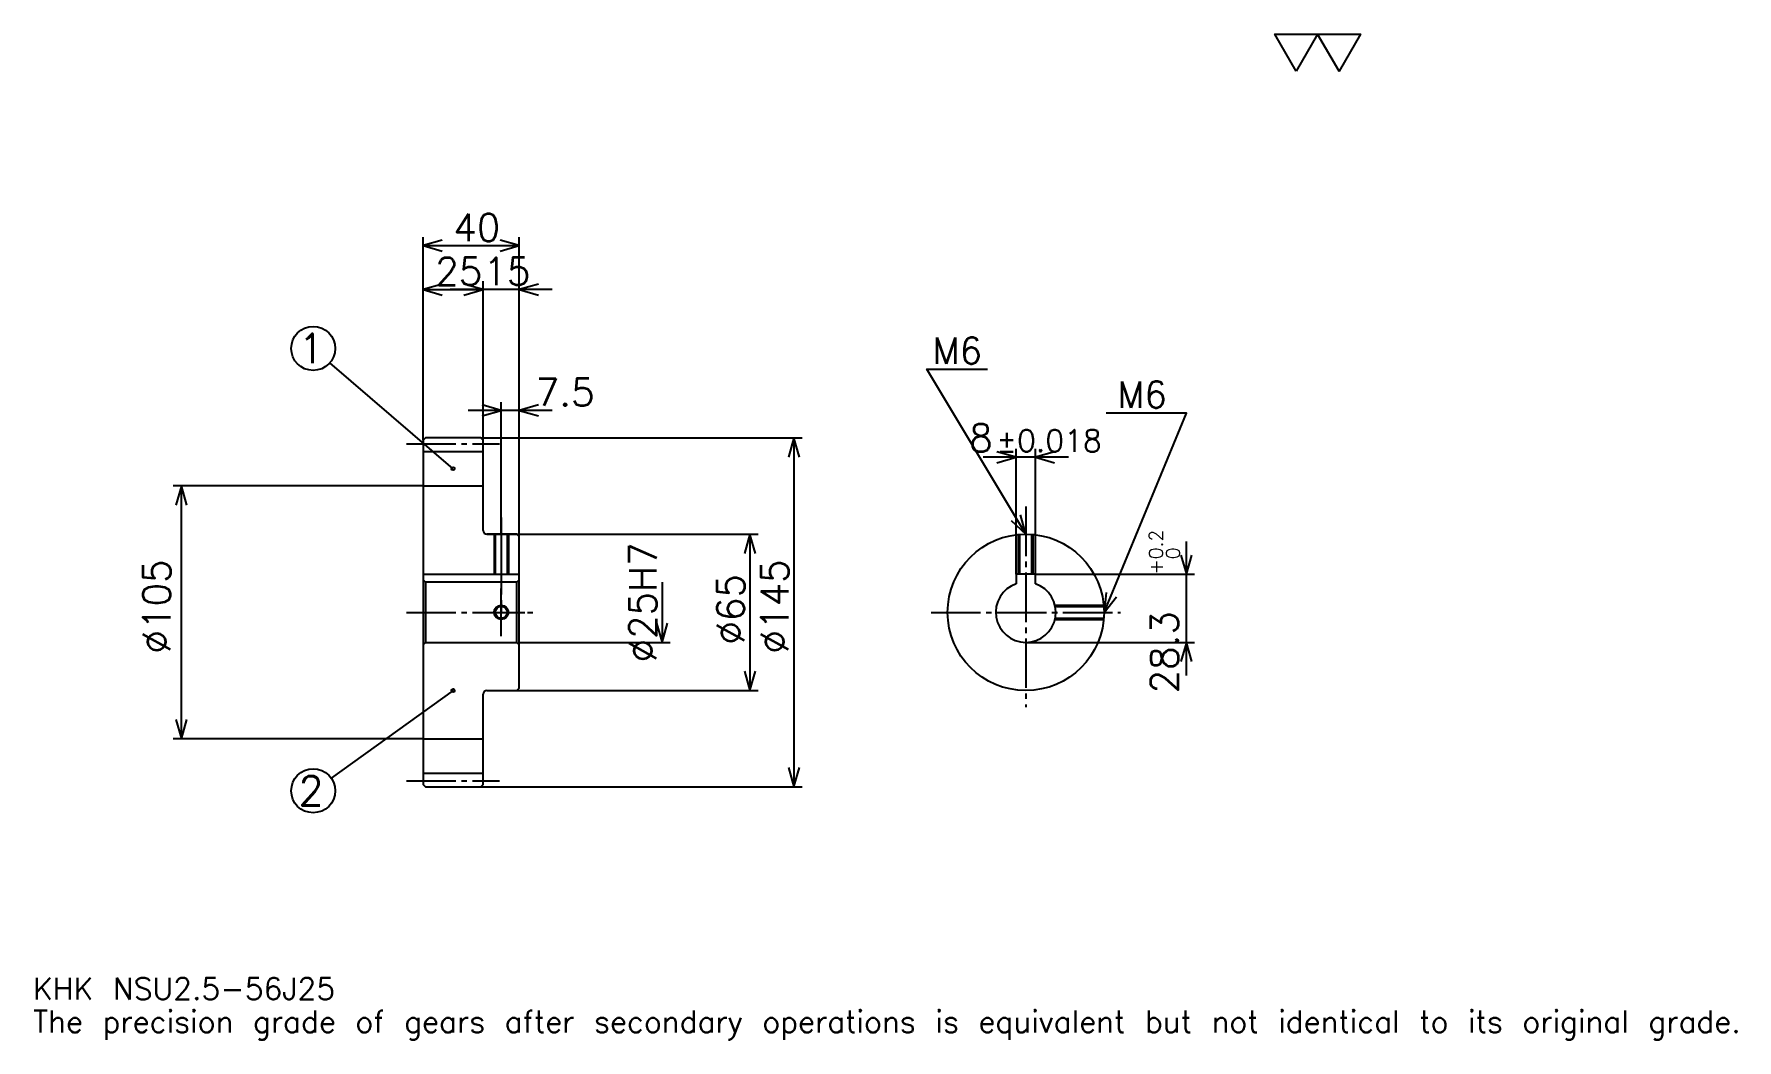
# Model space of a CAD drawing. Extents: x 23 to 731, y 8 to 426.
import ezdxf

# ---------------------------------------------------------------- set-up
doc = ezdxf.new("R2010")
doc.units = 0
doc.linetypes.add('DASHDOT', pattern=[27.391305, 20.543478, -2.282609, 2.282609, -2.282609])
doc.layers.get('0').update_dxf_attribs({"linetype": 'CONTINUOUS'})
doc.layers.add('DASHDOT', color=6, linetype='DASHDOT')
doc.styles.add('KANJI', font='TXT', dxfattribs={"bigfont": 'BIGFONT'})

msp = doc.modelspace()

# ---------------------------------------------------------------- linework, layer by layer
at = {"color": 5}
for p, q in [((184.891312, 258.532593), (184.891312, 341.847839)), ((224.891312, 258.532593), (224.891312, 341.847839)), ((184.891312, 338.423889), (224.891312, 338.423889)), ((184.891312, 320.163025), (209.891312, 320.163025)), ((238.58696, 320.163025), (196.195663, 320.163025)), ((209.891312, 258.532593), (209.891312, 323.586975)), ((197.391312, 245.720108), (146.164429, 289.734558)), ((238.58696, 269.945648), (203.695663, 269.945648)), ((217.391312, 258.532593), (217.391312, 273.369568)), ((184.891312, 257.532593), (184.891312, 258.532593)), ((208.891312, 258.532593), (224.891312, 258.532593)), ((209.891312, 257.532593), (209.891312, 258.532593)), ((217.391312, 218.532608), (217.391312, 258.532593)), ((217.391312, 218.532608), (217.391312, 258.532593)), ((224.891312, 258.532593), (342.445679, 258.532593)), ((224.891312, 217.532608), (224.891312, 258.532593)), ((339.021729, 258.532593), (339.021729, 113.532608)), ((453.130432, 250.489136), (417.739136, 250.489136)), ((431.434784, 201.832611), (431.434784, 253.91304)), ((439.434784, 201.832611), (439.434784, 253.91304)), ((184.891312, 238.532608), (81.032616, 238.532608)), ((84.456528, 133.532608), (84.456528, 238.532608)), ((211.391312, 218.532608), (224.891312, 218.532608)), ((224.891312, 218.532608), (324.184814, 218.532608)), ((320.760864, 218.532608), (320.760864, 153.532608)), ((502.173889, 159.83696), (502.173889, 215.528259)), ((284.239136, 198.532608), (284.239136, 173.532608)), ((439.434784, 201.832611), (505.597839, 201.832611)), ((224.891312, 173.532608), (287.663055, 173.532608)), ((435.434784, 173.532608), (505.597839, 173.532608)), ((197.391312, 153.532608), (146.661942, 117.197098)), ((211.391312, 153.532608), (224.891312, 153.532608)), ((224.891312, 153.532608), (324.184814, 153.532608)), ((184.891312, 133.532608), (81.032616, 133.532608)), ((208.891312, 113.532608), (224.891312, 113.532608)), ((224.891312, 113.532608), (342.445679, 113.532608))]:
    msp.add_line(p, q, dxfattribs=at)
at = {"color": 4}
for p, q in [((184.891312, 252.907608), (209.891312, 252.907608)), ((184.891312, 238.532608), (209.891312, 238.532608)), ((184.891312, 201.832611), (224.891312, 201.832611)), ((185.891312, 198.532608), (185.891312, 173.532608)), ((223.891312, 198.532608), (224.891312, 199.532608)), ((223.891312, 173.532608), (224.891312, 172.532608)), ((184.891312, 133.532608), (209.891312, 133.532608)), ((184.891312, 119.157608), (209.891312, 119.157608))]:
    msp.add_line(p, q, dxfattribs=at)
at = {"color": 7}
msp.add_lwpolyline([(547.826111, 410.869568), (538.92395, 426.299988), (574.532654, 426.299988), (565.630432, 410.869568), (556.728271, 426.299988), (547.826111, 410.869568)], dxfattribs=at)
at = {"color": 5}
for points in [[(192.880447, 340.706512), (184.891312, 338.423889), (192.880447, 336.141296)], [(216.902176, 336.141296), (224.891312, 338.423889), (216.902176, 340.706512)], [(192.880447, 322.445648), (184.891312, 320.163025), (192.880447, 317.880432)], [(201.902176, 317.880432), (209.891312, 320.163025), (201.902176, 322.445648)], [(201.902176, 317.880432), (209.891312, 320.163025), (201.902176, 322.445648)], [(232.880447, 322.445648), (224.891312, 320.163025), (232.880447, 317.880432)], [(435.434784, 218.532608), (394.347839, 287.010864), (419.456543, 287.010864)], [(209.402176, 267.663025), (217.391312, 269.945648), (209.402176, 272.228271)], [(232.880447, 272.228271), (224.891312, 269.945648), (232.880447, 267.663025)], [(467.934814, 186.032608), (502.17395, 268.75), (468.847839, 268.75)], [(341.304352, 250.543488), (339.021729, 258.532593), (336.739136, 250.543488)], [(423.445648, 248.206512), (431.434784, 250.489136), (423.445648, 252.771729)], [(447.423889, 252.771729), (439.434784, 250.489136), (447.423889, 248.206512)], [(86.739136, 230.543472), (84.456528, 238.532608), (82.17392, 230.543472)], [(429.367096, 224.208832), (435.434784, 218.532608), (433.281738, 226.557617)], [(323.043488, 210.543472), (320.760864, 218.532608), (318.478271, 210.543472)], [(499.891296, 209.821747), (502.173889, 201.832611), (504.456543, 209.821747)], [(468.881226, 194.287354), (467.934814, 186.032608), (473.099365, 192.541336)], [(281.956543, 181.521744), (284.239136, 173.532608), (286.521729, 181.521744)], [(504.456543, 165.543472), (502.173889, 173.532608), (499.891296, 165.543472)], [(318.478271, 161.521744), (320.760864, 153.532608), (323.043488, 161.521744)], [(82.17392, 141.521744), (84.456528, 133.532608), (86.739136, 141.521744)], [(336.739136, 121.521736), (339.021729, 113.532608), (341.304352, 121.521736)]]:
    msp.add_lwpolyline(points, dxfattribs=at)
at = {"color": 4}
for points in [[(209.891312, 220.032608), (209.891312, 257.532593), (208.891312, 258.532593), (185.891312, 258.532593), (184.891312, 257.532593), (184.891312, 172.532608)], [(211.391312, 153.532608), (223.891312, 153.532608), (224.891312, 154.532608), (224.891312, 217.532608), (223.891312, 218.532608), (211.391312, 218.532608)], [(214.391312, 218.532608), (214.391312, 201.832611)], [(214.931305, 218.532608), (214.931305, 201.832611)], [(219.851318, 218.532608), (219.851318, 201.832611)], [(220.391312, 218.532608), (220.391312, 201.832611)], [(432.434784, 201.832611), (432.434784, 218.393845)], [(432.974792, 201.832611), (432.974792, 218.439377)], [(437.894775, 201.832611), (437.894775, 218.439377)], [(438.434784, 201.832611), (438.434784, 218.393845)], [(184.891312, 172.532608), (185.891312, 173.532608), (223.891312, 173.532608), (223.891312, 198.532608), (185.891312, 198.532608), (184.891312, 199.532608)], [(439.434784, 197.87532), (439.434784, 201.832611), (431.434784, 201.832611), (431.434784, 197.87532)], [(447.569458, 189.032608), (467.796021, 189.032608)], [(447.690308, 188.492615), (467.841553, 188.492615)], [(447.569458, 183.032608), (467.796021, 183.032608)], [(447.690308, 183.572601), (467.841553, 183.572601)], [(184.891312, 172.532608), (184.891312, 114.532608), (185.891312, 113.532608), (208.891312, 113.532608), (209.891312, 114.532608), (209.891312, 152.032608)]]:
    msp.add_lwpolyline(points, dxfattribs=at)
at = {"color": 5}
for centre, radius in [((139.239136, 295.684784), 9.130435), ((197.391312, 245.720108), 0.684783), ((197.391312, 153.532608), 0.684783), ((139.239136, 111.880432), 9.130435)]:
    msp.add_circle(centre, radius, dxfattribs=at)
at = {"color": 4}
for centre, radius in [((435.434784, 186.032608), 32.5), ((217.391312, 186.032608), 2.46)]:
    msp.add_circle(centre, radius, dxfattribs=at)
at = {"color": 7}
msp.add_circle((217.391312, 186.032608), 3, dxfattribs=at)
at = {"color": 4}
for centre, radius, start, end in [((211.391312, 220.032608), 1.5, 180, 270), ((435.434784, 186.032608), 12.5, 108.662925185, 71.337074815), ((211.391312, 152.032608), 1.5, 90, 180)]:
    msp.add_arc(centre, radius, start, end, dxfattribs=at)
at = {"layer": 'DASHDOT', "color": 7}
for p, q in [((178.043488, 256.032593), (216.739136, 256.032593)), ((435.434784, 229.945648), (435.434784, 146.684784)), ((217.391312, 218.532608), (217.391312, 186.032608)), ((178.043488, 186.032608), (231.739136, 186.032608)), ((396.086975, 186.032608), (474.782593, 186.032608)), ((178.043488, 116.032608), (216.739136, 116.032608))]:
    msp.add_line(p, q, dxfattribs=at)
for points in [[(217.391312, 225.380432), (217.391312, 194.984787)], [(217.391312, 176.184784), (217.391312, 195.880432)], [(207.543488, 186.032608), (227.239136, 186.032608)]]:
    msp.add_lwpolyline(points, dxfattribs=at)

# ---------------------------------------------------------------- texts
at = {"color": 7, "style": 'KANJI'}
for s, height, p in [('40', 11.413043, (197.472839, 340.25)), ('25', 11.413043, (189.972839, 321.989136)), ('15', 11.413043, (209.972839, 321.989136)), ('1', 12.173913, (133.152191, 289.597839)), ('M6', 10.956522, (396.630432, 289.293488)), ('7.5', 11.413043, (231.739136, 271.771729)), ('M6', 10.956522, (473.413025, 271.032593)), ('8', 11.413043, (411.876007, 252.771729)), ('%%p0.018', 9.130435, (423.173523, 252.771729)), ('2', 12.173913, (133.152191, 105.793472)), ('KHK NSU2.5-56J25', 9.130435, (22.826086, 25.108696)), ('The precision grade of gears after secondary operations is equivalent but not identical to its original grade.', 9.130435, (22.826086, 11.413043))]:
    msp.add_text(s, height=height, dxfattribs=at).set_placement(p)
for s, height, p in [('0.2', 5.706522, (492.358704, 208.10141)), ('%%c25H7', 11.413043, (281.956543, 165.203796)), ('%%c105', 11.413043, (79.891312, 168.91304)), ('%%c145', 11.413043, (336.739136, 168.91304)), ('+', 5.706522, (492.358704, 201.710098)), ('0', 5.706522, (499.434753, 208.10141)), ('%%c65', 11.413043, (318.478271, 172.622284)), ('28.3', 11.413043, (498.75, 152.309937))]:
    msp.add_text(s, height=height, rotation=90, dxfattribs=at).set_placement(p)

doc.saveas('drawing.dxf')
